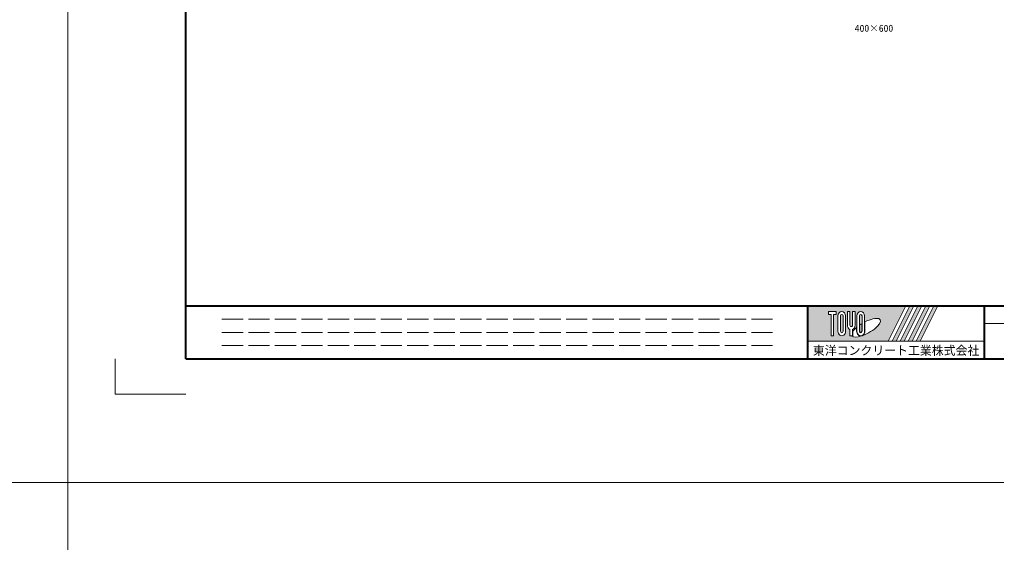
# Model space of a CAD drawing. Units: millimetres at full size; details may follow other scales. Extents: x -22536 to 51867, y -19720 to 38340.
# Drawn here: x -12676 to -7141, y 23420 to 26383 of the extents above; entities that cross this region are included whole.
import ezdxf
from ezdxf.enums import TextEntityAlignment as Align

# ---------------------------------------------------------------- set-up
doc = ezdxf.new("R2010")
doc.units = ezdxf.units.MM
doc.header["$LTSCALE"] = 20
doc.linetypes.add('DASHED', pattern=[7.5, 6, -1.5])
for name, color, linetype, lineweight in [('0_2', 5, 'Continuous', 13), ('Defpoints_3', 1, 'Continuous', 13), ('図枠', 7, 'Continuous', 5), ('補助線', 8, 'Continuous', 13)]:
    doc.layers.add(name, color=color, linetype=linetype, lineweight=lineweight)
doc.layers.add('文字', color=7, linetype='Continuous')
doc.styles.add('ＭＳ ゴシック', font='')
doc.styles.add('ＭＳ 明朝', font='')
doc.styles.get('ＭＳ ゴシック').set_extended_font_data('MS Gothic')
doc.styles.get('ＭＳ 明朝').set_extended_font_data('MS Mincho')

msp = doc.modelspace()

# ---------------------------------------------------------------- hatches: boundary and pattern name
at = {"layer": '図枠'}
h = msp.add_hatch(color=256, dxfattribs=at)
h.paths.add_polyline_path([(-8209.44, 24760), (-8209.44, 24560), (-7754.13, 24560), (-7654.13, 24760)])
edge = h.paths.add_edge_path(flags=16)
edge.add_ellipse((-7879.99, 24636.16), major_axis=(80.81, 45.23), ratio=0.3471473, start_angle=-144.31122, end_angle=72.1899, ccw=False)
edge.add_ellipse((-7909.91, 24616.63), major_axis=(0, 27.5), ratio=0.8463542, start_angle=-160.70346, end_angle=-90)
edge.add_line((-7886.64, 24616.63), (-7886.64, 24669.06))
edge = h.paths.add_edge_path(flags=16)
edge.add_ellipse((-7909.91, 24703.37), major_axis=(0, 25.38), ratio=0.8463542, start_angle=-90, end_angle=90, ccw=False)
edge.add_line((-7888.43, 24703.37), (-7888.43, 24616.63))
edge.add_ellipse((-7909.91, 24616.63), major_axis=(0, 25.38), ratio=0.8463542, start_angle=90, end_angle=-90, ccw=False)
edge.add_line((-7931.4, 24616.63), (-7931.4, 24703.37))
edge = h.paths.add_edge_path(flags=16)
edge.add_line((-7902.75, 24703.37), (-7902.75, 24616.63))
edge.add_ellipse((-7909.91, 24616.63), major_axis=(0, 8.46), ratio=0.8463542, start_angle=90, end_angle=-90, ccw=False)
edge.add_line((-7917.08, 24616.63), (-7917.08, 24703.37))
edge.add_ellipse((-7909.91, 24703.37), major_axis=(0, 8.46), ratio=0.8463542, start_angle=-90, end_angle=90, ccw=False)
edge = h.paths.add_edge_path(flags=16)
edge.add_line((-7904.54, 24659.04), (-7904.54, 24616.63))
edge.add_ellipse((-7909.91, 24616.63), major_axis=(0, 6.35), ratio=0.8463542, start_angle=90, end_angle=-90, ccw=False)
edge.add_line((-7915.29, 24616.63), (-7915.29, 24652.09))
edge.add_ellipse((-7879.99, 24636.16), major_axis=(80.81, 45.23), ratio=0.3471473, start_angle=107.79174, end_angle=126.47132, ccw=False)
edge = h.paths.add_edge_path(flags=16)
edge.add_ellipse((-7963.63, 24651.01), major_axis=(0, 25.38), ratio=0.8463542, start_angle=-163.34117, end_angle=-90, ccw=False)
edge.add_line((-7956.46, 24627.08), (-7956.46, 24591.25))
edge.add_line((-7956.46, 24591.25), (-7970.79, 24591.25))
edge.add_line((-7970.79, 24591.25), (-7970.79, 24627.08))
edge.add_ellipse((-7963.63, 24651.01), major_axis=(0, 25.38), ratio=0.8463542, start_angle=90, end_angle=163.34117, ccw=False)
edge.add_line((-7985.11, 24651.01), (-7985.11, 24728.75))
edge.add_line((-7985.11, 24728.75), (-7970.79, 24728.75))
edge.add_line((-7970.79, 24728.75), (-7970.79, 24651.01))
edge.add_ellipse((-7963.63, 24651.01), major_axis=(0, 8.46), ratio=0.8463542, start_angle=90, end_angle=-90)
edge.add_line((-7956.46, 24651.01), (-7956.46, 24728.75))
edge.add_line((-7956.46, 24728.75), (-7942.14, 24728.75))
edge.add_line((-7942.14, 24728.75), (-7942.14, 24651.01))
edge = h.paths.add_edge_path(flags=16)
edge.add_line((-7933.19, 24638.53), (-7933.19, 24616.63))
edge.add_ellipse((-7909.91, 24616.63), major_axis=(0, 27.5), ratio=0.8463542, start_angle=90, end_angle=-171.54427)
edge.add_ellipse((-7879.99, 24636.16), major_axis=(80.81, 45.23), ratio=0.3471473, start_angle=-178.64954, end_angle=-148.29244, ccw=False)
edge.add_line((-7959.55, 24589.13), (-7954.67, 24589.13))
edge.add_line((-7954.67, 24589.13), (-7954.67, 24615.95))
edge.add_ellipse((-7879.99, 24636.16), major_axis=(80.81, 45.23), ratio=0.3471473, start_angle=148.21912, end_angle=165.90812, ccw=False)
edge = h.paths.add_edge_path(flags=16)
edge.add_ellipse((-8017.34, 24703.37), major_axis=(0, 25.38), ratio=0.8463542, start_angle=-90, end_angle=90, ccw=False)
edge.add_line((-7995.85, 24703.37), (-7995.85, 24616.63))
edge.add_ellipse((-8017.34, 24616.63), major_axis=(0, 25.38), ratio=0.8463542, start_angle=90, end_angle=-90, ccw=False)
edge.add_line((-8038.82, 24616.63), (-8038.82, 24703.37))
edge = h.paths.add_edge_path(flags=16)
edge.add_line((-8010.18, 24703.37), (-8010.18, 24616.63))
edge.add_ellipse((-8017.34, 24616.63), major_axis=(0, 8.46), ratio=0.8463542, start_angle=90, end_angle=-90, ccw=False)
edge.add_line((-8024.5, 24616.63), (-8024.5, 24703.37))
edge.add_ellipse((-8017.34, 24703.37), major_axis=(0, 8.46), ratio=0.8463542, start_angle=-90, end_angle=90, ccw=False)
h.paths.add_polyline_path([(-8049.56, 24728.75), (-8049.56, 24711.83), (-8063.89, 24711.83), (-8063.89, 24591.25), (-8078.21, 24591.25), (-8078.21, 24711.83), (-8092.53, 24711.83), (-8092.53, 24728.75)], flags=16)
for points in [[(-7731.44, 24560), (-7708.75, 24560), (-7608.75, 24760), (-7631.44, 24760)], [(-7563.38, 24760), (-7586.06, 24760), (-7686.06, 24560), (-7663.38, 24560)], [(-7518, 24760), (-7540.69, 24760), (-7640.69, 24560), (-7618, 24560)], [(-7472.63, 24760), (-7495.31, 24760), (-7595.31, 24560), (-7572.63, 24560)]]:
    msp.add_hatch(color=256, dxfattribs=at).paths.add_polyline_path(points)

# ---------------------------------------------------------------- linework, layer by layer
at = {"layer": '0_2'}
for p, q in [((-12401.66, 38340.08), (-12401.66, 16419.83)), ((-22536.1, 23760), (-3267.22, 23760))]:
    msp.add_line(p, q, dxfattribs=at)
at = {"layer": 'Defpoints_3'}
for p, q in [((-12134.44, 24460), (-12134.44, 24260)), ((-12134.44, 24260), (-11734.44, 24260))]:
    msp.add_line(p, q, dxfattribs=at)
at = {"layer": '図枠', "lineweight": 40}
for p, q in [((-11734.44, 24460), (-11734.44, 30000)), ((-11734.44, 24760), (-3934.44, 24760)), ((-8209.44, 24460), (-8209.44, 24760)), ((-7209.44, 24460), (-7209.44, 24760)), ((-11734.44, 24460), (-3934.44, 24460))]:
    msp.add_line(p, q, dxfattribs=at)
at = {"layer": '図枠'}
for p, q in [((-8209.44, 24760), (-7654.13, 24760)), ((-7654.13, 24760), (-7754.13, 24560)), ((-7631.44, 24760), (-7731.44, 24560)), ((-7608.75, 24760), (-7708.75, 24560)), ((-7586.06, 24760), (-7686.06, 24560)), ((-7563.38, 24760), (-7663.38, 24560)), ((-7540.69, 24760), (-7640.69, 24560)), ((-7631.44, 24760), (-7608.75, 24760)), ((-7518, 24760), (-7618, 24560)), ((-7495.31, 24760), (-7595.31, 24560)), ((-7586.06, 24760), (-7563.38, 24760)), ((-7472.63, 24760), (-7572.63, 24560)), ((-7540.69, 24760), (-7518, 24760)), ((-7495.31, 24760), (-7472.63, 24760)), ((-8092.53, 24728.75), (-8092.53, 24711.83)), ((-8092.53, 24728.75), (-8049.56, 24728.75)), ((-8078.21, 24711.83), (-8092.53, 24711.83)), ((-8078.21, 24711.83), (-8078.21, 24591.25)), ((-8063.89, 24711.83), (-8063.89, 24591.25)), ((-8049.56, 24711.83), (-8063.89, 24711.83)), ((-8049.56, 24728.75), (-8049.56, 24711.83)), ((-8038.82, 24703.37), (-8038.82, 24616.63)), ((-8024.5, 24616.63), (-8024.5, 24703.37)), ((-8010.18, 24703.37), (-8010.18, 24616.63)), ((-7995.85, 24616.63), (-7995.85, 24703.37)), ((-7985.11, 24728.75), (-7970.79, 24728.75)), ((-7985.11, 24651.01), (-7985.11, 24728.75)), ((-7970.79, 24728.75), (-7970.79, 24651.01)), ((-7956.46, 24728.75), (-7942.14, 24728.75)), ((-7956.46, 24651.01), (-7956.46, 24728.75)), ((-7942.14, 24728.75), (-7942.14, 24651.01)), ((-7931.4, 24703.37), (-7931.4, 24616.63)), ((-7917.08, 24616.63), (-7917.08, 24703.37)), ((-7902.75, 24703.37), (-7902.75, 24616.63)), ((-7888.43, 24616.63), (-7888.43, 24703.37)), ((-7933.19, 24638.53), (-7933.19, 24616.63)), ((-7915.29, 24616.63), (-7915.29, 24652.09)), ((-7904.54, 24659.04), (-7904.54, 24616.63)), ((-7886.64, 24616.63), (-7886.64, 24669.06)), ((-8063.89, 24591.25), (-8078.21, 24591.25)), ((-7970.79, 24627.08), (-7970.79, 24591.25)), ((-7956.46, 24591.25), (-7970.79, 24591.25)), ((-7959.55, 24589.13), (-7954.67, 24589.13)), ((-7956.46, 24627.08), (-7956.46, 24591.25)), ((-7954.67, 24615.95), (-7954.67, 24589.13)), ((-8209.44, 24560), (-7754.13, 24560)), ((-7731.44, 24560), (-7708.75, 24560)), ((-7686.06, 24560), (-7663.38, 24560)), ((-7640.69, 24560), (-7618, 24560)), ((-7595.31, 24560), (-7572.63, 24560))]:
    msp.add_line(p, q, dxfattribs=at)
at = {"layer": '図枠', "linetype": 'DASHED', "lineweight": 9}
for p, q in [((-8409.44, 24685), (-11534.44, 24685)), ((-8409.44, 24610), (-11534.44, 24610)), ((-8409.44, 24535), (-11534.44, 24535))]:
    msp.add_line(p, q, dxfattribs=at)
at = {"layer": '図枠', "lineweight": 13}
msp.add_line((-3934.44, 24660), (-7209.44, 24660), dxfattribs=at)
at = {"layer": '図枠'}
for centre, major_axis, ratio, start_param, end_param in [((-8017.34, 24703.37), (0, 25.38), 0.846354, 4.712389, 7.8539816), ((-8017.34, 24703.37), (0, 8.46), 0.846354, 4.712389, 7.8539816), ((-7909.91, 24703.37), (0, 25.38), 0.846354, 4.712389, 7.8539816), ((-7909.91, 24703.37), (0, 8.46), 0.846354, 4.712389, 7.8539816), ((-7879.99, 24636.16), (80.81, 45.23), 0.347147, 4.2621853, 7.7429163), ((-7963.63, 24651.01), (0, 25.38), 0.846354, 1.5707963, 2.8017557), ((-7963.63, 24651.01), (0, 8.46), 0.846354, 1.5707963, 4.712389), ((-7963.63, 24651.01), (0, 25.38), 0.846354, 3.4814296, 4.712389), ((-7879.99, 24636.16), (80.81, 45.23), 0.347147, 2.0815197, 2.5155126), ((-7879.99, 24636.16), (80.81, 45.23), 0.347147, 1.6817405, 1.8219833), ((-8017.34, 24616.63), (0, 25.38), 0.846354, 1.5707963, 4.712389), ((-8017.34, 24616.63), (0, 8.46), 0.846354, 1.5707963, 4.712389), ((-7879.99, 24636.16), (80.81, 45.23), 0.347147, 3.2093975, 4.2004451), ((-7909.91, 24616.63), (0, 27.5), 0.846354, 1.5707963, 3.3154679), ((-7909.91, 24616.63), (0, 25.38), 0.846354, 1.5707963, 4.712389), ((-7909.91, 24616.63), (0, 8.46), 0.846354, 1.5707963, 4.712389), ((-7909.91, 24616.63), (0, 6.35), 0.846354, 1.5707963, 4.712389), ((-7909.91, 24616.63), (0, 27.5), 0.846354, 3.5338438, 4.712389)]:
    msp.add_ellipse(centre, major_axis=major_axis, ratio=ratio, start_param=start_param, end_param=end_param, dxfattribs=at)
at = {"layer": '補助線'}
msp.add_line((-8209.44, 24560), (-7209.44, 24560), dxfattribs=at)

# ---------------------------------------------------------------- texts
at = {"layer": '図枠', "style": 'ＭＳ ゴシック'}
msp.add_text('東洋コンクリート工業株式会社', height=49.37, dxfattribs=at).set_placement((-7709.44, 24506.88), align=Align.MIDDLE_CENTER)
at = {"layer": '文字', "style": 'ＭＳ 明朝'}
msp.add_text('400×600', height=40.03, dxfattribs=at).set_placement((-7834.92, 26333.19), align=Align.MIDDLE_CENTER)

doc.saveas('drawing.dxf')
